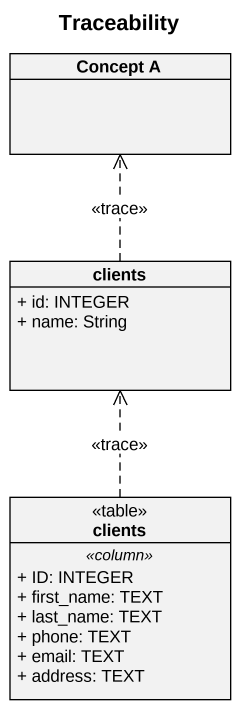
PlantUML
@startuml
title Traceability
hide circle
hide empty members
skinparam classAttributeIconSize 0
class "Concept A" as Concept_A
class clients {
  + id: INTEGER
  + name: String
}
class "clients" as clients_2 <<table>> {
  .. <<column>> ..
  + ID: INTEGER
  + first_name: TEXT
  + last_name: TEXT
  + phone: TEXT
  + email: TEXT
  + address: TEXT
}
clients .up.> Concept_A : <<trace>>
clients_2 .up.> clients : <<trace>>
@enduml
